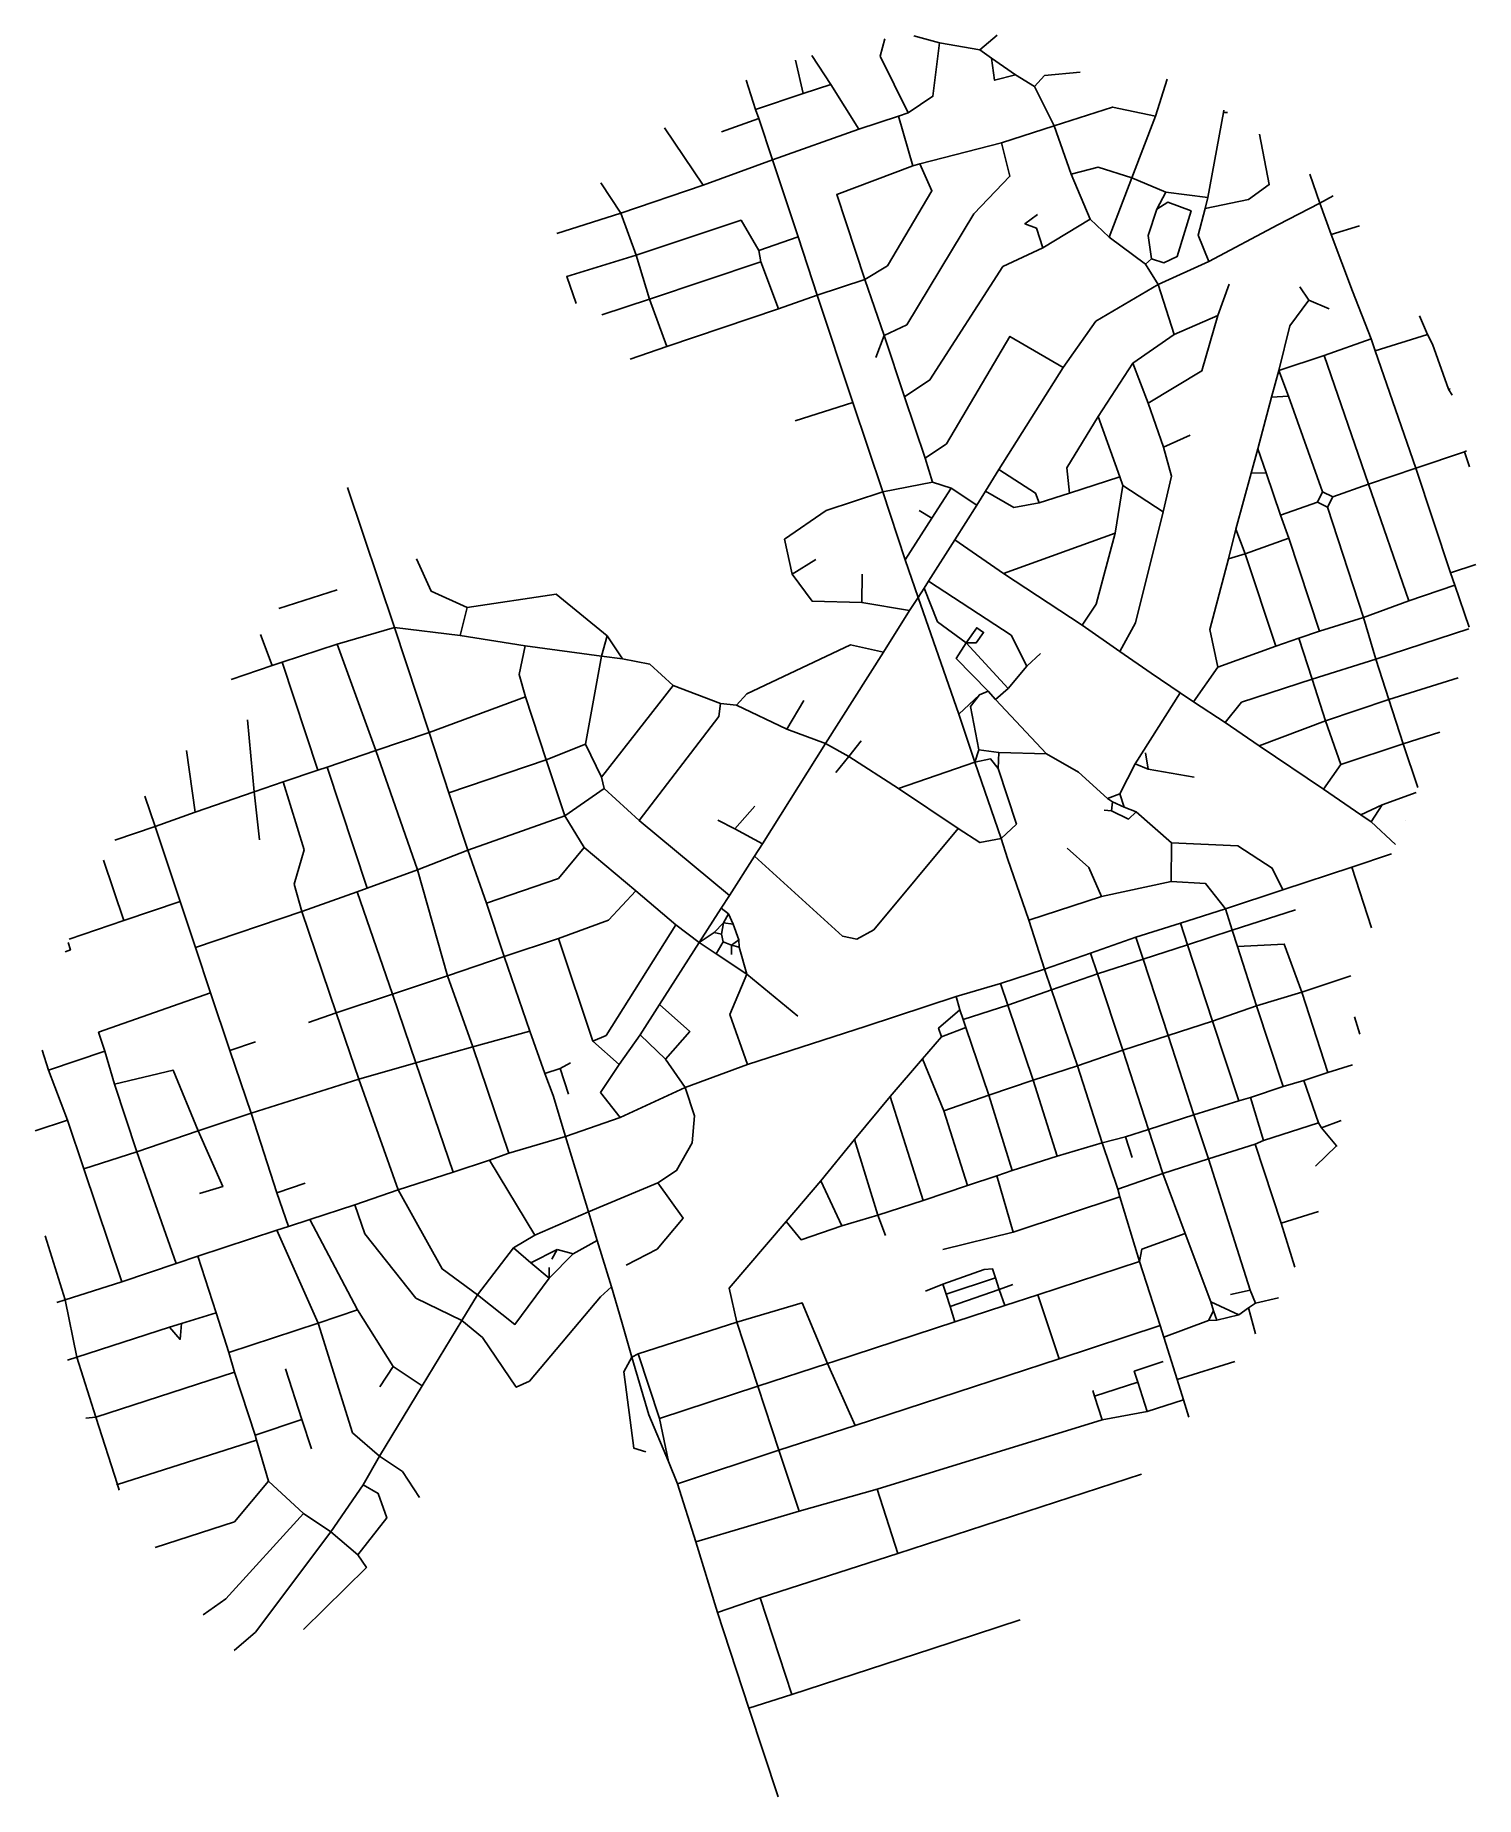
# Model space of a CAD drawing. Header units: metres. Extents: x 617075 to 619946, y 4831816 to 4835327.
import ezdxf

# ---------------------------------------------------------------- set-up
doc = ezdxf.new("R2010")
doc.units = ezdxf.units.M

msp = doc.modelspace()

# ---------------------------------------------------------------- linework, layer by layer
at = {"layer": 'ROADS'}
for points in [[(618815, 4835172.5), (618759.1, 4835285.3), (618768.5, 4835320.2)], [(618877.6, 4835312.2), (618864.5, 4835205.6), (618815, 4835172.5)], [(618877.6, 4835312.2), (618826.1, 4835326.1)], [(618957.9, 4835298.1), (618877.6, 4835312.2)], [(618992.6, 4835327.1), (618957.9, 4835298.1)], [(618605.8, 4835210.7), (618590.2, 4835277.2)], [(618660.7, 4835229.2), (618623, 4835286.8)], [(618981.1, 4835281.6), (618957.9, 4835298.1)], [(619029.3, 4835248.1), (618987.3, 4835237.4), (618981.1, 4835281.6)], [(619029.3, 4835248.1), (618981.1, 4835281.6)], [(618510.6, 4835178.9), (618491.9, 4835237.5)], [(619066.8, 4835225.2), (619029.3, 4835248.1)], [(619066.8, 4835225.2), (619086.8, 4835246.9), (619157.9, 4835253.8)], [(619308, 4835165.9), (619331.4, 4835239.3)], [(618510.6, 4835178.9), (618605.8, 4835210.7)], [(618605.8, 4835210.7), (618660.7, 4835229.2)], [(618716.9, 4835139.7), (618660.7, 4835229.2)], [(619106.2, 4835146.3), (619066.8, 4835225.2)], [(618517.6, 4835161), (618510.6, 4835178.9)], [(618795.7, 4835166.1), (618716.9, 4835139.7)], [(618815, 4835172.5), (618795.7, 4835166.1)], [(618795.7, 4835166.1), (618824.2, 4835066.6)], [(619308, 4835165.9), (619222.6, 4835183.8), (619106.2, 4835146.3)], [(619260.7, 4835042.8), (619308, 4835165.9)], [(619412, 4835003.6), (619443.7, 4835173.3)], [(619443.7, 4835173.3), (619443.9, 4835178)], [(619451.5, 4835173), (619443.7, 4835173.3)], [(618406.7, 4835028.4), (618329.4, 4835142.5)], [(618517.6, 4835161), (618443, 4835134.9)], [(618544.8, 4835078.7), (618517.6, 4835161)], [(618716.9, 4835139.7), (618544.8, 4835078.7)], [(619106.2, 4835146.3), (619001.2, 4835112.9)], [(619139.8, 4835050.4), (619106.2, 4835146.3)], [(619406.7, 4834982), (619493.6, 4835000), (619534.8, 4835029.4), (619515.5, 4835130.1)], [(619001.2, 4835112.9), (619017.9, 4835046.2), (618946.1, 4834970.8), (618812.4, 4834750), (618767.1, 4834728.5)], [(618838.6, 4835071), (619001.2, 4835112.9)], [(618544.8, 4835078.7), (618406.7, 4835028.4)], [(618596.1, 4834925.6), (618544.8, 4835078.7)], [(618728.9, 4834839.9), (618672.7, 4835009.6), (618824.2, 4835066.6)], [(618838.6, 4835071), (618862.3, 4835016.7), (618773.7, 4834867.8), (618728.9, 4834839.9)], [(618824.2, 4835066.6), (618838.6, 4835071)], [(619260.7, 4835042.8), (619193.4, 4835064), (619139.8, 4835050.4)], [(618202.7, 4835033.1), (618242.6, 4834972.4)], [(618406.7, 4835028.4), (618242.6, 4834972.4)], [(619177.7, 4834960.8), (619139.8, 4835050.4)], [(619215.7, 4834924.7), (619260.7, 4835042.8)], [(619328.7, 4835014.4), (619260.7, 4835042.8)], [(619635.2, 4834992.1), (619615.5, 4835050.1)], [(619310.8, 4834980.7), (619332.8, 4834994.1), (619379, 4834977.1), (619351.4, 4834886.3), (619324.9, 4834873.6), (619299.8, 4834881.2)], [(619310.8, 4834980.7), (619328.7, 4835014.4)], [(619412, 4835003.6), (619328.7, 4835014.4)], [(619406.7, 4834982), (619412, 4835003.6)], [(619635.2, 4834992.1), (619552.1, 4834949.4)], [(619661.9, 4835007), (619635.2, 4834992.1)], [(619658, 4834929.8), (619635.2, 4834992.1)], [(618242.6, 4834972.4), (618115, 4834931.9)], [(618242.6, 4834972.4), (618272.9, 4834888.7)], [(618517.3, 4834898.3), (618482.2, 4834958.3), (618272.9, 4834888.7)], [(619083.2, 4834903.6), (619071, 4834942.5), (619047.6, 4834951.3), (619073, 4834970)], [(619177.7, 4834960.8), (619083.2, 4834903.6)], [(619215.7, 4834924.7), (619177.7, 4834960.8)], [(619299.8, 4834881.2), (619293.2, 4834928.2), (619310.8, 4834980.7)], [(619414.3, 4834876.4), (619392.9, 4834928.6), (619406.7, 4834982)], [(618596.1, 4834925.6), (618517.3, 4834898.3)], [(618633.5, 4834808.7), (618596.1, 4834925.6)], [(619288.1, 4834871.1), (619215.7, 4834924.7)], [(619552.1, 4834949.4), (619414.3, 4834876.4)], [(619714.7, 4834947.4), (619658, 4834929.8)], [(619700.7, 4834817.2), (619658, 4834929.8)], [(618272.9, 4834888.7), (618134.8, 4834845.9), (618153.7, 4834792.3)], [(618272.9, 4834888.7), (618299.8, 4834801.3)], [(618521.6, 4834875.7), (618517.3, 4834898.3)], [(619083.2, 4834903.6), (619004, 4834865.9), (618858.4, 4834640), (618807.8, 4834606.6)], [(618521.6, 4834875.7), (618299.8, 4834801.3)], [(618556.6, 4834782), (618521.6, 4834875.7)], [(619288.1, 4834871.1), (619299.8, 4834881.2)], [(619313.6, 4834830.1), (619288.1, 4834871.1)], [(619414.3, 4834876.4), (619313.6, 4834830.1)], [(618728.9, 4834839.9), (618633.5, 4834808.7)], [(618767.1, 4834728.5), (618728.9, 4834839.9)], [(619313.6, 4834830.1), (619189, 4834757), (619124.3, 4834665.1)], [(619345.4, 4834730.3), (619313.6, 4834830.1)], [(619432, 4834768.7), (619455.1, 4834831.2)], [(619613.9, 4834799), (619595.8, 4834825.7)], [(619737.8, 4834722), (619700.7, 4834817.2)], [(618299.8, 4834801.3), (618204.7, 4834770.1)], [(618299.8, 4834801.3), (618334.4, 4834706.4)], [(618556.6, 4834782), (618334.4, 4834706.4)], [(618633.5, 4834808.7), (618556.6, 4834782)], [(618705.1, 4834595.2), (618633.5, 4834808.7)], [(619553.6, 4834659.1), (619575.4, 4834747.6), (619613.9, 4834799)], [(619613.9, 4834799), (619654, 4834781.8)], [(619293.6, 4834593.9), (619400.6, 4834658), (619432, 4834768.7)], [(619345.4, 4834730.3), (619432, 4834768.7)], [(619850.4, 4834730.8), (619834.4, 4834768)], [(618767.1, 4834728.5), (618750.6, 4834684.9)], [(618807.8, 4834606.6), (618767.1, 4834728.5)], [(619124.3, 4834665.1), (619017.9, 4834726.9), (618891.4, 4834512.7), (618848.7, 4834483.9)], [(619262.8, 4834673.3), (619345.4, 4834730.3)], [(619737.8, 4834722), (619644.3, 4834688.7)], [(619745.8, 4834698), (619737.8, 4834722)], [(619850.4, 4834730.8), (619745.8, 4834698)], [(619860, 4834711.1), (619850.4, 4834730.8)], [(619860.6, 4834711.4), (619860, 4834711.1)], [(619892.1, 4834621.4), (619860, 4834711.1)], [(618334.4, 4834706.4), (618260.8, 4834681.5)], [(619193.7, 4834567), (619262.8, 4834673.3)], [(619293.6, 4834593.9), (619262.8, 4834673.3)], [(619644.3, 4834688.7), (619553.6, 4834659.1)], [(619732.5, 4834432.5), (619644.3, 4834688.7)], [(619827.1, 4834464), (619745.8, 4834698)], [(619124.3, 4834665.1), (618995.9, 4834461.3)], [(619539.3, 4834605.7), (619553.6, 4834659.1)], [(619573.1, 4834607.4), (619553.6, 4834659.1)], [(618848.7, 4834483.9), (618807.8, 4834606.6)], [(619512, 4834502.4), (619539.3, 4834605.7)], [(619573.1, 4834607.4), (619539.3, 4834605.7)], [(619640.6, 4834416.7), (619573.1, 4834607.4)], [(619895, 4834622.3), (619892.1, 4834621.4)], [(619899, 4834609.9), (619892.1, 4834621.4)], [(618705.1, 4834595.2), (618589.7, 4834558.2)], [(618764.4, 4834417.1), (618705.1, 4834595.2)], [(619136.3, 4834414.1), (619131.2, 4834464.8), (619193.7, 4834567)], [(619236.9, 4834446.6), (619193.7, 4834567)], [(619323.7, 4834505.8), (619293.6, 4834593.9)], [(619323.1, 4834377.1), (619339.7, 4834448), (619323.7, 4834505.8)], [(619323.7, 4834505.8), (619376.8, 4834529.6)], [(619498.6, 4834454), (619512, 4834502.4)], [(619528.4, 4834454.8), (619512, 4834502.4)], [(619924.1, 4834496.7), (619827.1, 4834464)], [(619927.6, 4834498.7), (619924.1, 4834496.7)], [(619934, 4834466.9), (619924.1, 4834496.7)], [(618863.7, 4834436.4), (618848.7, 4834483.9)], [(618995.9, 4834461.3), (618969, 4834418.5)], [(619076.3, 4834395.1), (619068.9, 4834414.5), (618995.9, 4834461.3)], [(619827.1, 4834464), (619732.5, 4834432.5)], [(619895.9, 4834255.4), (619827.1, 4834464)], [(618863.7, 4834436.4), (618764.4, 4834417.1)], [(618900.5, 4834424.4), (618863.7, 4834436.4)], [(619136.3, 4834414.1), (619236.9, 4834446.6)], [(619227.4, 4834334.6), (619243, 4834429.7)], [(619243, 4834429.7), (619236.9, 4834446.6)], [(619323.1, 4834377.1), (619243, 4834429.7)], [(619468, 4834342.6), (619498.6, 4834454)], [(619528.4, 4834454.8), (619498.6, 4834454)], [(619557.1, 4834370.6), (619528.4, 4834454.8)], [(619732.5, 4834432.5), (619661.1, 4834406.9)], [(619813.2, 4834199.7), (619732.5, 4834432.5)], [(617791.6, 4834146.6), (617697.4, 4834425.7)], [(618584, 4834252.9), (618568.9, 4834322.3), (618651.8, 4834379.8), (618764.4, 4834417.1)], [(618809, 4834281.5), (618764.4, 4834417.1)], [(618862.1, 4834364.5), (618900.5, 4834424.4)], [(618952.2, 4834390.6), (618900.5, 4834424.4)], [(618969, 4834418.5), (618952.2, 4834390.6)], [(618969, 4834418.5), (619025.8, 4834385.9), (619076.3, 4834395.1)], [(619076.3, 4834395.1), (619136.3, 4834414.1)], [(619630.9, 4834396.3), (619557.1, 4834370.6)], [(619640.6, 4834416.7), (619630.9, 4834396.3)], [(619630.9, 4834396.3), (619651, 4834386.3)], [(619661.1, 4834406.9), (619640.6, 4834416.7)], [(619651, 4834386.3), (619661.1, 4834406.9)], [(618809, 4834281.5), (618862.1, 4834364.5)], [(618862.1, 4834364.5), (618836.8, 4834379.9)], [(618952.2, 4834390.6), (618908.2, 4834321.2)], [(619236.9, 4834099), (619268.3, 4834156.1), (619323.1, 4834377.1)], [(619573.4, 4834324.3), (619557.1, 4834370.6)], [(619722.4, 4834166.5), (619651, 4834386.3)], [(618908.2, 4834321.2), (618855.5, 4834238.7)], [(619004.8, 4834254), (618908.2, 4834321.2)], [(619004.8, 4834254), (619227.4, 4834334.6)], [(619161.7, 4834150.9), (619190, 4834192.9), (619227.4, 4834334.6)], [(619453.5, 4834283.1), (619468, 4834342.6)], [(619486.9, 4834293.7), (619468, 4834342.6)], [(619573.4, 4834324.3), (619486.9, 4834293.7)], [(619634.6, 4834138.9), (619573.4, 4834324.3)], [(619486.9, 4834293.7), (619453.5, 4834283.1)], [(619547.6, 4834109.1), (619486.9, 4834293.7)], [(617936.3, 4834186.3), (617864.7, 4834218.7), (617835.5, 4834283.5)], [(618584, 4834252.9), (618631.2, 4834282)], [(618723, 4834196.2), (618623.7, 4834199.1), (618584, 4834252.9)], [(618723, 4834196.2), (618723.4, 4834253)], [(618835, 4834206.5), (618809, 4834281.5)], [(619161.7, 4834150.9), (619004.8, 4834254)], [(619432.4, 4834067.6), (619416, 4834142.7), (619453.5, 4834283.1)], [(619946.3, 4834272.3), (619895.9, 4834255.4)], [(619904.3, 4834231.1), (619895.9, 4834255.4)], [(617561.1, 4834184.4), (617677.1, 4834221.3)], [(618846.9, 4834225.1), (618835, 4834206.5)], [(618855.5, 4834238.7), (618846.9, 4834225.1)], [(618846.9, 4834225.1), (618873.3, 4834158), (618930.7, 4834115.7)], [(619051.3, 4834069.4), (619020.1, 4834131.2), (618855.5, 4834238.7)], [(619904.3, 4834231.1), (619813.2, 4834199.7)], [(619933, 4834146.9), (619904.3, 4834231.1)], [(617936.3, 4834186.3), (617921.9, 4834130.5)], [(618215.3, 4834129.9), (618113.5, 4834212.7), (617936.3, 4834186.3)], [(618817.4, 4834180.1), (618723, 4834196.2)], [(618817.4, 4834180.1), (618766.1, 4834097.5)], [(618835, 4834206.5), (618817.4, 4834180.1)], [(618915.8, 4833974), (618835, 4834206.5)], [(619813.2, 4834199.7), (619722.4, 4834166.5)], [(617791.6, 4834146.6), (617677, 4834113.1)], [(617860.4, 4833937.5), (617791.6, 4834146.6)], [(617921.9, 4834130.5), (617791.6, 4834146.6)], [(618930.7, 4834115.7), (618950.7, 4834116.2), (618965.4, 4834136.6), (618951.6, 4834146.1), (618930.7, 4834115.7)], [(619236.9, 4834099), (619161.7, 4834150.9)], [(619722.4, 4834166.5), (619634.6, 4834138.9)], [(619747.3, 4834083.5), (619722.4, 4834166.5)], [(617547.8, 4834070.7), (617524.2, 4834132.4)], [(617677, 4834113.1), (617567.4, 4834077.3)], [(617754.4, 4833901.4), (617677, 4834113.1)], [(618051.6, 4834110.1), (617921.9, 4834130.5)], [(618052.3, 4834008.5), (618040.1, 4834053), (618051.6, 4834110.1)], [(618203.8, 4834089.2), (618051.6, 4834110.1)], [(618203.8, 4834089.2), (618215.3, 4834129.9)], [(618245.7, 4834084.1), (618215.3, 4834129.9)], [(618766.1, 4834097.5), (618700.1, 4834111.9), (618493.8, 4834014.3), (618473.2, 4833991.5)], [(618974.6, 4834019.4), (618910.9, 4834085), (618930.7, 4834115.7)], [(618930.7, 4834115.7), (619014.2, 4834024.8)], [(619593.9, 4834125.2), (619547.6, 4834109.1)], [(619634.6, 4834138.9), (619593.9, 4834125.2)], [(619620.2, 4834043.3), (619593.9, 4834125.2)], [(619932.4, 4834143.7), (619747.3, 4834083.5)], [(617567.4, 4834077.3), (617547.8, 4834070.7)], [(617638.3, 4833862.1), (617567.4, 4834077.3)], [(618203.8, 4834089.2), (618172, 4833913.7)], [(618245.7, 4834084.1), (618203.8, 4834089.2)], [(618346.6, 4834031.1), (618300.1, 4834073.5), (618245.7, 4834084.1)], [(618766.1, 4834097.5), (618650.5, 4833915.4)], [(619051.3, 4834069.4), (619078.6, 4834094.6)], [(619299.6, 4834055.3), (619236.9, 4834099)], [(619547.6, 4834109.1), (619432.4, 4834067.6)], [(619747.3, 4834083.5), (619620.2, 4834043.3)], [(619773, 4834002.7), (619747.3, 4834083.5)], [(617547.8, 4834070.7), (617466, 4834042.9)], [(619014.2, 4834024.8), (619051.3, 4834069.4)], [(619356.9, 4834016.6), (619299.6, 4834055.3)], [(619432.4, 4834067.6), (619383.6, 4833998.6)], [(619620.2, 4834043.3), (619479.4, 4833997.7), (619446.8, 4833957.2)], [(619646.6, 4833960.2), (619620.2, 4834043.3)], [(619911.2, 4834046.4), (619773, 4834002.7)], [(618052.3, 4834008.5), (617860.4, 4833937.5)], [(618093.5, 4833882.6), (618052.3, 4834008.5)], [(618346.6, 4834031.1), (618204.2, 4833847.9)], [(618441.2, 4833994.9), (618346.6, 4834031.1)], [(618915.8, 4833974), (618956.9, 4834012.3)], [(618956.1, 4833902.8), (618939.3, 4833988.8), (618956.9, 4834012.3)], [(618956.9, 4834012.3), (618974.6, 4834019.4)], [(618974.6, 4834019.4), (618988.9, 4834002.8)], [(619014.2, 4834024.8), (618988.9, 4834002.8)], [(619356.9, 4834016.6), (619267.7, 4833874.7)], [(619383.6, 4833998.6), (619356.9, 4834016.6)], [(618441.2, 4833994.9), (618437.6, 4833968.8), (618278.9, 4833762.1)], [(618473.2, 4833991.5), (618441.2, 4833994.9)], [(618573, 4833944.1), (618473.2, 4833991.5)], [(618573, 4833944.1), (618607.3, 4834000.8)], [(618948.2, 4833878.2), (618915.8, 4833974)], [(618988.9, 4834002.8), (619090.8, 4833894.7)], [(619446.8, 4833957.2), (619383.6, 4833998.6)], [(619773, 4834002.7), (619646.6, 4833960.2)], [(619801.6, 4833914.7), (619773, 4834002.7)], [(617511.7, 4833819.1), (617498.3, 4833962.3)], [(617860.4, 4833937.5), (617754.4, 4833901.4)], [(617899.9, 4833817.1), (617860.4, 4833937.5)], [(618650.5, 4833915.4), (618573, 4833944.1)], [(619514.3, 4833910.6), (619446.8, 4833957.2)], [(619646.6, 4833960.2), (619514.3, 4833910.6)], [(619677.6, 4833873.4), (619646.6, 4833960.2)], [(619874.8, 4833938.1), (619801.6, 4833914.7)], [(617394.3, 4833778.2), (617377.1, 4833901.6)], [(617754.4, 4833901.4), (617657.2, 4833868.4)], [(617837.4, 4833663.7), (617754.4, 4833901.4)], [(618172, 4833913.7), (618093.5, 4833882.6)], [(618204.2, 4833847.9), (618172, 4833913.7)], [(618650.5, 4833915.4), (618525, 4833715.4)], [(618650.5, 4833915.4), (618696.8, 4833889.2)], [(618696.8, 4833889.2), (618721.1, 4833920.6)], [(618948.2, 4833878.2), (618956.1, 4833902.8)], [(618995.6, 4833897.5), (618956.1, 4833902.8)], [(619642.7, 4833824.3), (619514.3, 4833910.6)], [(619801.6, 4833914.7), (619677.6, 4833873.4)], [(619830.6, 4833827.3), (619801.6, 4833914.7)], [(617657.2, 4833868.4), (617638.3, 4833862.1)], [(617737.2, 4833627), (617657.2, 4833868.4)], [(618093.5, 4833882.6), (617899.9, 4833817.1)], [(618130.6, 4833770.8), (618093.5, 4833882.6)], [(618696.8, 4833889.2), (618670.9, 4833857.3)], [(618696.8, 4833889.2), (618796.1, 4833825.7)], [(618948.2, 4833878.2), (618796.1, 4833825.7)], [(618994.5, 4833865.4), (618978.9, 4833884.8), (618948.2, 4833878.2)], [(619000.1, 4833726.1), (618948.2, 4833878.2)], [(618995.6, 4833897.5), (618994.5, 4833865.4)], [(619000.1, 4833726.1), (619030.9, 4833754.8), (618994.5, 4833865.4)], [(618995.6, 4833897.5), (619090.8, 4833894.7)], [(619090.8, 4833894.7), (619154.4, 4833858.1)], [(619267.7, 4833874.7), (619236.6, 4833815)], [(619267.7, 4833874.7), (619293.5, 4833863.9)], [(619293.5, 4833863.9), (619288.3, 4833896.9)], [(619293.5, 4833863.9), (619384.8, 4833848.2)], [(619677.6, 4833873.4), (619642.7, 4833824.3)], [(617569.2, 4833838.6), (617511.7, 4833819.1)], [(617638.3, 4833862.1), (617569.2, 4833838.6)], [(617606.8, 4833580.4), (617591.7, 4833634.9), (617611.1, 4833703.5), (617569.2, 4833838.6)], [(618209.4, 4833825.6), (618204.2, 4833847.9)], [(619154.4, 4833858.1), (619212.4, 4833805.6)], [(617314.2, 4833749.6), (617293.5, 4833810.4)], [(617511.7, 4833819.1), (617394.3, 4833778.2)], [(617511.7, 4833819.1), (617522.2, 4833723.1)], [(617937.7, 4833702.5), (617899.9, 4833817.1)], [(618209.4, 4833825.6), (618130.6, 4833770.8)], [(618278.9, 4833762.1), (618209.4, 4833825.6)], [(618796.1, 4833825.7), (618914.9, 4833746)], [(619236.6, 4833815), (619212.4, 4833805.6)], [(619212.4, 4833805.6), (619222.5, 4833799.2)], [(619220.1, 4833781.3), (619222.5, 4833799.2)], [(619222.5, 4833799.2), (619245.6, 4833788.6)], [(619236.6, 4833815), (619245.6, 4833788.6)], [(619716.9, 4833773.1), (619642.7, 4833824.3)], [(619827.3, 4833817.3), (619759.4, 4833793.2)], [(617394.3, 4833778.2), (617314.2, 4833749.6)], [(618130.6, 4833770.8), (617937.7, 4833702.5)], [(618169.4, 4833708.1), (618130.6, 4833770.8)], [(618459.2, 4833612), (618278.9, 4833762.1)], [(618469.8, 4833745.4), (618435.9, 4833762.7)], [(618469.8, 4833745.4), (618509.8, 4833790.6)], [(619220.1, 4833781.3), (619205.5, 4833782.1)], [(619220.1, 4833781.3), (619254.1, 4833764.7), (619269.2, 4833779.3)], [(619245.6, 4833788.6), (619269.2, 4833779.3)], [(619269.2, 4833779.3), (619340, 4833717.3)], [(619716.9, 4833773.1), (619759.4, 4833793.2)], [(619737.7, 4833759.4), (619716.9, 4833773.1)], [(619759.4, 4833793.2), (619737.7, 4833759.4)], [(619786, 4833713.8), (619737.7, 4833759.4)], [(619807.2, 4833762.1), (619806.6, 4833762)], [(617314.2, 4833749.6), (617234.1, 4833722.3)], [(617363.9, 4833600.1), (617314.2, 4833749.6)], [(618525, 4833715.4), (618469.8, 4833745.4)], [(618914.9, 4833746), (618746.5, 4833544), (618712.6, 4833525.4), (618684.5, 4833531.3), (618508.9, 4833691)], [(618914.9, 4833746), (618958.1, 4833717.7), (619000.1, 4833726.1)], [(619013, 4833686.3), (619000.1, 4833726.1)], [(617937.7, 4833702.5), (617837.4, 4833663.7)], [(617974.4, 4833597.2), (617937.7, 4833702.5)], [(618169.4, 4833708.1), (618118, 4833646.5), (617974.4, 4833597.2)], [(618272.2, 4833621.9), (618169.4, 4833708.1)], [(618508.9, 4833691), (618459.2, 4833612)], [(618525, 4833715.4), (618508.9, 4833691)], [(619200.5, 4833610.1), (619175.3, 4833668.2), (619131.7, 4833706.5)], [(619339.1, 4833639.9), (619340, 4833717.3)], [(619340, 4833717.3), (619472.2, 4833711.1), (619540.6, 4833666.8), (619561.5, 4833623.5)], [(619778.1, 4833695.6), (619699.1, 4833668.5)], [(617251.7, 4833562.2), (617211.4, 4833682.6)], [(617837.4, 4833663.7), (617737.2, 4833627)], [(617897.2, 4833452), (617837.4, 4833663.7)], [(619055.5, 4833562.8), (619013, 4833686.3)], [(619699.1, 4833668.5), (619561.5, 4833623.5)], [(619699.1, 4833668.5), (619738.5, 4833548.1)], [(617717.1, 4833619.5), (617606.8, 4833580.4)], [(617737.2, 4833627), (617717.1, 4833619.5)], [(617787.4, 4833415.7), (617717.1, 4833619.5)], [(618272.2, 4833621.9), (618217.9, 4833562.9), (618118.3, 4833526.7)], [(618352.2, 4833554.1), (618272.2, 4833621.9)], [(619339.1, 4833639.9), (619200.5, 4833610.1)], [(619447.2, 4833585.6), (619407.9, 4833636.1), (619339.1, 4833639.9)], [(619561.5, 4833623.5), (619447.2, 4833585.6)], [(617363.9, 4833600.1), (617251.7, 4833562.2)], [(617394.5, 4833508.5), (617363.9, 4833600.1)], [(618009.6, 4833490.8), (617974.4, 4833597.2)], [(618442.6, 4833587.1), (618398.3, 4833518.3)], [(618459.2, 4833612), (618442.6, 4833587.1)], [(618456.8, 4833575.8), (618442.6, 4833587.1)], [(619200.5, 4833610.1), (619055.5, 4833562.8)], [(619447.2, 4833585.6), (619357.9, 4833557.3)], [(619447.2, 4833585.6), (619460.9, 4833543.1)], [(619460.9, 4833543.1), (619586.7, 4833583.4)], [(617251.7, 4833562.2), (617143.3, 4833525.2)], [(617606.8, 4833580.4), (617394.5, 4833508.5)], [(617675.2, 4833378.6), (617606.8, 4833580.4)], [(618352.2, 4833554.1), (618212.9, 4833333), (618186.9, 4833321.7)], [(618398.3, 4833518.3), (618352.2, 4833554.1)], [(618447.3, 4833557.7), (618428.6, 4833538.5)], [(618443.3, 4833535.1), (618447.3, 4833557.7)], [(618447.3, 4833557.7), (618456.8, 4833575.8)], [(618447.3, 4833557.7), (618466, 4833554.9)], [(618466, 4833554.9), (618456.8, 4833575.8)], [(618477.9, 4833524.1), (618466, 4833554.9)], [(619086.9, 4833465.2), (619055.5, 4833562.8)], [(619357.9, 4833557.3), (619269, 4833529.3)], [(619357.9, 4833557.3), (619371.6, 4833513.9)], [(617135, 4833500.2), (617145.4, 4833503.7), (617141, 4833518.5)], [(618118.3, 4833526.7), (618009.6, 4833490.8)], [(618186.9, 4833321.7), (618118.3, 4833526.7)], [(618398.3, 4833518.3), (618319.5, 4833394.8)], [(618428.6, 4833538.5), (618398.3, 4833518.3)], [(618432.2, 4833495.7), (618398.3, 4833518.3)], [(618443.3, 4833535.1), (618428.6, 4833538.5)], [(618432.2, 4833495.7), (618446.5, 4833519.9)], [(618446.5, 4833519.9), (618443.3, 4833535.1)], [(618462.8, 4833513.4), (618446.5, 4833519.9)], [(618462.8, 4833513.4), (618477.9, 4833524.1)], [(618462.9, 4833494.6), (618462.8, 4833513.4)], [(618478.5, 4833509.6), (618462.8, 4833513.4)], [(618478.5, 4833509.6), (618477.9, 4833524.1)], [(619269, 4833529.3), (619178.4, 4833497.5)], [(619269, 4833529.3), (619283.3, 4833485.6)], [(619283.3, 4833485.6), (619371.6, 4833513.9)], [(619371.6, 4833513.9), (619460.9, 4833543.1)], [(619371.6, 4833513.9), (619421.6, 4833361.6)], [(619460.9, 4833543.1), (619471.1, 4833510.6)], [(619471.1, 4833510.6), (619564.7, 4833515.6), (619599.3, 4833419.8)], [(617424.6, 4833418.3), (617394.5, 4833508.5)], [(618009.6, 4833490.8), (617897.2, 4833452)], [(618061, 4833341.7), (618009.6, 4833490.8)], [(618493.4, 4833455.2), (618432.2, 4833495.7)], [(618493.4, 4833455.2), (618478.5, 4833509.6)], [(619178.4, 4833497.5), (619086.9, 4833465.2)], [(619178.4, 4833497.5), (619192.3, 4833456)], [(619283.3, 4833485.6), (619192.3, 4833456)], [(619283.3, 4833485.6), (619333.2, 4833333.3)], [(619471.1, 4833510.6), (619509.5, 4833392.2)], [(617897.2, 4833452), (617787.4, 4833415.7)], [(617947.4, 4833310.4), (617897.2, 4833452)], [(618495.1, 4833275.6), (618459.7, 4833375.1), (618493.4, 4833455.2)], [(618595.2, 4833371.7), (618493.4, 4833455.2)], [(619086.9, 4833465.2), (618998.9, 4833436.7)], [(619100.8, 4833424.4), (619086.9, 4833465.2)], [(619100.8, 4833424.4), (619192.3, 4833456)], [(619192.3, 4833456), (619243.2, 4833304.2)], [(619697.3, 4833452), (619599.3, 4833419.8)], [(617213.9, 4833301.9), (617201.7, 4833339.6), (617424.6, 4833418.3)], [(617463.4, 4833303.1), (617424.6, 4833418.3)], [(617787.4, 4833415.7), (617675.2, 4833378.6)], [(617834.1, 4833278.6), (617787.4, 4833415.7)], [(618910.7, 4833410.9), (618731.3, 4833351.7)], [(618998.9, 4833436.7), (618910.7, 4833410.9)], [(618910.7, 4833410.9), (618918.1, 4833384.1)], [(618998.9, 4833436.7), (619013.5, 4833393.6)], [(619013.5, 4833393.6), (619100.8, 4833424.4)], [(619152.4, 4833272.8), (619100.8, 4833424.4)], [(619599.3, 4833419.8), (619509.5, 4833392.2)], [(619599.3, 4833419.8), (619651.5, 4833259.2)], [(617675.2, 4833378.6), (617620.2, 4833359.3)], [(617720.6, 4833246.4), (617675.2, 4833378.6)], [(618319.5, 4833394.8), (618280.9, 4833334.5)], [(618331.4, 4833286), (618379.7, 4833340.9), (618319.5, 4833394.8)], [(618881.4, 4833330.6), (618875.6, 4833347.9), (618918.1, 4833384.1)], [(618918.1, 4833384.1), (618924.5, 4833364.8)], [(618924.5, 4833364.8), (619013.5, 4833393.6)], [(619013.5, 4833393.6), (619064.1, 4833244.1)], [(619509.5, 4833392.2), (619421.6, 4833361.6)], [(619509.5, 4833392.2), (619562.6, 4833231.4)], [(618061, 4833341.7), (617947.4, 4833310.4)], [(618090.7, 4833257.3), (618061, 4833341.7)], [(618731.3, 4833351.7), (618495.1, 4833275.6)], [(618930.2, 4833349.2), (618881.4, 4833330.6)], [(618924.5, 4833364.8), (618930.2, 4833349.2)], [(618930.2, 4833349.2), (618975.7, 4833214.6)], [(619421.6, 4833361.6), (619333.2, 4833333.3)], [(619421.6, 4833361.6), (619473.9, 4833202.7)], [(619715.5, 4833335.8), (619704.4, 4833370.5)], [(617101.5, 4833264.3), (617089.2, 4833303.7)], [(617514, 4833320.7), (617463.4, 4833303.1)], [(617505.4, 4833178.3), (617463.4, 4833303.1)], [(617947.4, 4833310.4), (617834.1, 4833278.6)], [(618019.3, 4833098.4), (617947.4, 4833310.4)], [(618239.2, 4833275.5), (618186.9, 4833321.7)], [(618280.9, 4833334.5), (618239.2, 4833275.5)], [(618331.4, 4833286), (618280.9, 4833334.5)], [(618881.4, 4833330.6), (618843.9, 4833287)], [(619243.2, 4833304.2), (619152.4, 4833272.8)], [(619333.2, 4833333.3), (619243.2, 4833304.2)], [(619243.2, 4833304.2), (619293.9, 4833146)], [(619333.2, 4833333.3), (619384.3, 4833175)], [(617213.9, 4833301.9), (617101.5, 4833264.3)], [(617233.4, 4833236.4), (617213.9, 4833301.9)], [(617834.1, 4833278.6), (617720.6, 4833246.4)], [(617908.6, 4833060.8), (617834.1, 4833278.6)], [(618090.7, 4833257.3), (618121.4, 4833267.7)], [(618121.4, 4833267.7), (618142.4, 4833278.5)], [(618138, 4833216.6), (618121.4, 4833267.7)], [(618239.2, 4833275.5), (618201.9, 4833219.7)], [(618370.9, 4833229.5), (618331.4, 4833286)], [(618495.1, 4833275.6), (618370.9, 4833229.5)], [(618843.9, 4833287), (618779.1, 4833211.9)], [(618843.9, 4833287), (618886, 4833183.2)], [(619152.4, 4833272.8), (619064.1, 4833244.1)], [(619201.6, 4833119), (619152.4, 4833272.8)], [(619700.8, 4833274.8), (619651.5, 4833259.2)], [(617139.7, 4833164.3), (617101.5, 4833264.3)], [(617233.4, 4833236.4), (617350, 4833264.4), (617400, 4833143.4)], [(617278, 4833101.1), (617233.4, 4833236.4)], [(617720.6, 4833246.4), (617505.4, 4833178.3)], [(617798.4, 4833025.6), (617720.6, 4833246.4)], [(618107.3, 4833213.6), (618090.7, 4833257.3)], [(619064.1, 4833244.1), (618975.7, 4833214.6)], [(619064.1, 4833244.1), (619112.1, 4833093)], [(619603.8, 4833243.7), (619562.6, 4833231.4)], [(619651.5, 4833259.2), (619603.8, 4833243.7)], [(619603.8, 4833243.7), (619632.9, 4833159.1)], [(618132.1, 4833132.2), (618107.3, 4833213.6)], [(618240.9, 4833170), (618201.9, 4833219.7)], [(618370.9, 4833229.5), (618240.9, 4833170)], [(618370.9, 4833229.5), (618389.1, 4833173), (618384.6, 4833119.6), (618353.6, 4833063.9), (618316.4, 4833039.7)], [(618779.1, 4833211.9), (618708.4, 4833125.9)], [(618779.1, 4833211.9), (618844.9, 4833004.3)], [(618975.7, 4833214.6), (618886, 4833183.2)], [(618975.7, 4833214.6), (619022.5, 4833064.1)], [(619473.9, 4833202.7), (619384.3, 4833175)], [(619497.3, 4833209.9), (619473.9, 4833202.7)], [(619562.6, 4833231.4), (619497.3, 4833209.9)], [(619497.3, 4833209.9), (619523.4, 4833124.1)], [(617139.7, 4833164.3), (617075.4, 4833142.9)], [(617172.5, 4833067.2), (617139.7, 4833164.3)], [(617505.4, 4833178.3), (617400, 4833143.4)], [(617556.8, 4833019.6), (617505.4, 4833178.3)], [(618240.9, 4833170), (618132.1, 4833132.2)], [(618886, 4833183.2), (618933.4, 4833034.3)], [(619384.3, 4833175), (619293.9, 4833146)], [(619384.3, 4833175), (619413.6, 4833087.2)], [(619638.8, 4833149.1), (619677.9, 4833164.1)], [(617400, 4833143.4), (617278, 4833101.1)], [(617400, 4833143.4), (617449, 4833031.9), (617402.9, 4833018.2)], [(618132.1, 4833132.2), (618019.3, 4833098.4)], [(618177.7, 4832981.4), (618132.1, 4833132.2)], [(619248.3, 4833130.9), (619201.6, 4833119)], [(619293.9, 4833146), (619248.3, 4833130.9)], [(619248.3, 4833130.9), (619261.2, 4833090)], [(619293.9, 4833146), (619322.6, 4833058)], [(619523.4, 4833124.1), (619632.9, 4833159.1)], [(619632.9, 4833159.1), (619638.8, 4833149.1)], [(619638.8, 4833149.1), (619668.5, 4833113.3)], [(617278, 4833101.1), (617172.5, 4833067.2)], [(617356.1, 4832878.8), (617278, 4833101.1)], [(618019.3, 4833098.4), (617980.7, 4833084.7)], [(618708.4, 4833125.9), (618640.7, 4833043.8)], [(618708.4, 4833125.9), (618754.7, 4832975.1)], [(619112.1, 4833093), (619022.5, 4833064.1)], [(619201.6, 4833119), (619112.1, 4833093)], [(619233, 4833026.6), (619201.6, 4833119)], [(619413.6, 4833087.2), (619506.5, 4833116.8)], [(619506.5, 4833116.8), (619523.4, 4833124.1)], [(619506.5, 4833116.8), (619558.2, 4832959)], [(619668.5, 4833113.3), (619627.1, 4833072.9)], [(619668.5, 4833113.3), (619669.7, 4833112.2)], [(617247.7, 4832842.4), (617172.5, 4833067.2)], [(617908.6, 4833060.8), (617798.4, 4833025.6)], [(617980.7, 4833084.7), (617908.6, 4833060.8)], [(617980.7, 4833084.7), (618071.3, 4832935.2)], [(619022.5, 4833064.1), (618991.6, 4833053.5)], [(619233, 4833026.6), (619322.6, 4833058)], [(619322.6, 4833058), (619413.6, 4833087.2)], [(619322.6, 4833058), (619367.2, 4832938.6)], [(619413.6, 4833087.2), (619496.9, 4832825.9)], [(617556.8, 4833019.6), (617613.1, 4833038.6)], [(617798.4, 4833025.6), (617712.2, 4832996)], [(617798.4, 4833025.6), (617886.1, 4832868.1), (617956.5, 4832816.2)], [(618316.4, 4833039.7), (618177.7, 4832981.4)], [(618253.3, 4832875.6), (618314.7, 4832907.4), (618366.6, 4832968.9), (618316.4, 4833039.7)], [(618640.7, 4833043.8), (618571.7, 4832962.4)], [(618682.8, 4832953.8), (618640.7, 4833043.8)], [(618933.4, 4833034.3), (618844.9, 4833004.3)], [(618991.6, 4833053.5), (618933.4, 4833034.3)], [(618991.6, 4833053.5), (619024.2, 4832941.4)], [(619236.8, 4833011.3), (619233, 4833026.6)], [(617580.2, 4832952.6), (617556.8, 4833019.6)], [(617712.2, 4832996), (617622.5, 4832966.5)], [(617712.2, 4832996), (617732.3, 4832937.6), (617833.9, 4832809.4), (617925.8, 4832765.3)], [(618844.9, 4833004.3), (618754.7, 4832975.1)], [(619236.8, 4833011.3), (619024.2, 4832941.4)], [(619276.1, 4832882.9), (619236.8, 4833011.3)], [(617580.2, 4832952.6), (617557.1, 4832944.9)], [(617622.5, 4832966.5), (617580.2, 4832952.6)], [(617622.5, 4832966.5), (617717.9, 4832786.3)], [(618177.7, 4832981.4), (618071.3, 4832935.2)], [(618195.3, 4832924.8), (618177.7, 4832981.4)], [(618571.7, 4832962.4), (618458.6, 4832829.6), (618473.5, 4832762.1)], [(618682.8, 4832953.8), (618601.6, 4832926), (618571.7, 4832962.4)], [(618754.7, 4832975.1), (618682.8, 4832953.8)], [(618754.7, 4832975.1), (618769.7, 4832934.4)], [(619558.2, 4832959), (619632.6, 4832982.3)], [(619558.2, 4832959), (619585.9, 4832871.3)], [(617135.2, 4832806.5), (617095.1, 4832934)], [(617557.1, 4832944.9), (617399.6, 4832893.2)], [(617557.1, 4832944.9), (617638.9, 4832759.6)], [(618071.3, 4832935.2), (618028.2, 4832910.2)], [(618147.7, 4832898.2), (618195.3, 4832924.8)], [(618224.1, 4832831.9), (618195.3, 4832924.8)], [(619024.2, 4832941.4), (618884.3, 4832906.8)], [(619276.1, 4832882.9), (619281, 4832907.6), (619367.2, 4832938.6)], [(619418.1, 4832802.2), (619367.2, 4832938.6)], [(617399.6, 4832893.2), (617356.1, 4832878.8)], [(617399.6, 4832893.2), (617435.8, 4832780.1)], [(618028.2, 4832910.2), (617956.5, 4832816.2)], [(618063.3, 4832880), (618028.2, 4832910.2)], [(618063.3, 4832880), (618115.4, 4832906.6)], [(618147.7, 4832898.2), (618099.3, 4832849.2)], [(618105, 4832887.3), (618115.4, 4832906.6)], [(618147.7, 4832898.2), (618115.4, 4832906.6)], [(619276.1, 4832882.9), (619073.4, 4832816.3)], [(619317.5, 4832755), (619276.1, 4832882.9)], [(617356.1, 4832878.8), (617247.7, 4832842.4)], [(618099.3, 4832849.2), (618031.2, 4832757.2), (617956.5, 4832816.2)], [(618099.3, 4832849.2), (618063.3, 4832880)], [(618099.3, 4832849.2), (618099.9, 4832870.7)], [(618989.1, 4832850), (618983.2, 4832868), (618966.2, 4832866.6), (618884.2, 4832837.3)], [(618989.1, 4832850), (618890.6, 4832817.6)], [(618996.7, 4832826.7), (618989.1, 4832850)], [(617247.7, 4832842.4), (617135.2, 4832806.5)], [(617956.5, 4832816.2), (617925.8, 4832765.3)], [(617925.8, 4832765.3), (617967, 4832731), (618034.1, 4832632), (618060.1, 4832644), (618201.7, 4832812.6)], [(618224.1, 4832831.9), (618201.7, 4832812.6)], [(618244.4, 4832761.5), (618224.1, 4832831.9)], [(618884.2, 4832837.3), (618849.8, 4832823.4)], [(618890.6, 4832817.6), (618884.2, 4832837.3)], [(618898.5, 4832793), (618890.6, 4832817.6)], [(618996.7, 4832826.7), (618898.5, 4832793)], [(618996.7, 4832826.7), (619023.5, 4832836.9)], [(619007.8, 4832795.1), (618996.7, 4832826.7)], [(619073.4, 4832816.3), (619007.8, 4832795.1)], [(619073.4, 4832816.3), (619116, 4832688.4)], [(619496.9, 4832825.9), (619457.3, 4832816.8)], [(619496.9, 4832825.9), (619507.6, 4832799.4)], [(619553.2, 4832810.5), (619507.6, 4832799.4)], [(617135.2, 4832806.5), (617118.4, 4832800.8)], [(617135.2, 4832806.5), (617158.1, 4832691.9)], [(617366.7, 4832759), (617435.8, 4832780.1)], [(617435.8, 4832780.1), (617461.1, 4832701)], [(617638.9, 4832759.6), (617717.9, 4832786.3)], [(617717.9, 4832786.3), (617788.7, 4832673.2)], [(618654.2, 4832679.4), (618604.1, 4832800), (618473.5, 4832762.1)], [(618908.3, 4832762.6), (618898.5, 4832793)], [(619007.8, 4832795.1), (618908.3, 4832762.6)], [(619413.3, 4832764.8), (619423.4, 4832784.5)], [(619423.4, 4832784.5), (619418.1, 4832802.2)], [(619474.2, 4832776.4), (619418.1, 4832802.2)], [(619430.2, 4832765.5), (619423.4, 4832784.5)], [(619430.2, 4832765.5), (619474.2, 4832776.4)], [(619474.2, 4832776.4), (619493.3, 4832790.5)], [(619493.3, 4832790.5), (619507.6, 4832799.4)], [(619493.3, 4832790.5), (619507.4, 4832738.6)], [(617158.1, 4832691.9), (617343.2, 4832751.7)], [(617343.2, 4832751.7), (617364, 4832727.5), (617366.7, 4832759)], [(617343.2, 4832751.7), (617366.7, 4832759)], [(617461.1, 4832701), (617638.9, 4832759.6)], [(617638.9, 4832759.6), (617707.9, 4832541.2), (617761.7, 4832494.8)], [(617925.8, 4832765.3), (617846.6, 4832635.1)], [(618264.6, 4832692), (618244.4, 4832761.5)], [(618473.5, 4832762.1), (618277.2, 4832698.4)], [(618473.5, 4832762.1), (618515.5, 4832634)], [(618908.3, 4832762.6), (618666.6, 4832683.6)], [(619317.5, 4832755), (619116, 4832688.4)], [(619324.7, 4832731.6), (619317.5, 4832755)], [(619324.7, 4832731.6), (619413.3, 4832764.8)], [(619413.3, 4832764.8), (619430.2, 4832765.5)], [(619351.1, 4832647.7), (619324.7, 4832731.6)], [(617158.1, 4832691.9), (617139.6, 4832686.3)], [(617158.1, 4832691.9), (617196.2, 4832572.5)], [(617461.1, 4832701), (617472.7, 4832662)], [(617788.7, 4832673.2), (617761.9, 4832632.7)], [(617788.7, 4832673.2), (617846.6, 4832635.1)], [(618264.6, 4832692), (618248.4, 4832663), (618268.2, 4832510.7), (618292.4, 4832503.2)], [(618277.2, 4832698.4), (618264.6, 4832692)], [(618298.2, 4832577.2), (618264.6, 4832692)], [(618319.7, 4832570), (618277.2, 4832698.4)], [(618654.2, 4832679.4), (618515.5, 4832634)], [(618666.6, 4832683.6), (618654.2, 4832679.4)], [(618654.2, 4832679.4), (618709.3, 4832555.5)], [(619116, 4832688.4), (618709.3, 4832555.5)], [(619272.6, 4832642.3), (619265.7, 4832663.8), (619323.4, 4832683.3)], [(619351.1, 4832647.7), (619465.9, 4832683.3)], [(617472.7, 4832662), (617196.2, 4832572.5)], [(617472.7, 4832662), (617513.4, 4832536.4)], [(617606.5, 4832567.9), (617573.9, 4832669)], [(617846.6, 4832635.1), (617761.7, 4832494.8)], [(619186.5, 4832614.5), (619272.6, 4832642.3)], [(619291.5, 4832583.7), (619272.6, 4832642.3)], [(619363.7, 4832607.2), (619351.1, 4832647.7)], [(618515.5, 4832634), (618319.7, 4832570)], [(618515.5, 4832634), (618557.5, 4832506.7)], [(619186.5, 4832614.5), (619183, 4832625.4)], [(619201.7, 4832567.4), (619186.5, 4832614.5)], [(619291.5, 4832583.7), (619363.7, 4832607.2)], [(619374.4, 4832572.4), (619363.7, 4832607.2)], [(617196.2, 4832572.5), (617176.1, 4832570.5)], [(617196.2, 4832572.5), (617239.2, 4832438)], [(617513.4, 4832536.4), (617606.5, 4832567.9)], [(617625.9, 4832509), (617606.5, 4832567.9)], [(618337.6, 4832484.1), (618298.2, 4832577.2)], [(618337.6, 4832484.1), (618319.7, 4832570)], [(618753.4, 4832428.8), (619201.7, 4832567.4)], [(619201.7, 4832567.4), (619291.5, 4832583.7)], [(617513.4, 4832536.4), (617516.3, 4832526.6)], [(618709.3, 4832555.5), (618557.5, 4832506.7)], [(617516.3, 4832526.6), (617239.2, 4832438)], [(617516.3, 4832526.6), (617540.5, 4832444.9)], [(617761.7, 4832494.8), (617728.6, 4832437.6)], [(617841.4, 4832412.3), (617807, 4832463.8), (617761.7, 4832494.8)], [(618557.5, 4832506.7), (618355.5, 4832439.2)], [(618557.5, 4832506.7), (618597.6, 4832385.2)], [(618355.5, 4832439.2), (618337.6, 4832484.1)], [(617239.2, 4832438), (617237, 4832437.2)], [(617239.2, 4832438), (617242.8, 4832426.6)], [(617540.5, 4832444.9), (617472.3, 4832364.1), (617314.1, 4832312.9)], [(617540.5, 4832444.9), (617610.2, 4832380.2)], [(617728.6, 4832437.6), (617664.3, 4832343.7)], [(617718.2, 4832298.3), (617775.9, 4832371.5), (617759, 4832420.3), (617728.6, 4832437.6)], [(618392.1, 4832324.1), (618355.5, 4832439.2)], [(618597.6, 4832385.2), (618753.4, 4832428.8)], [(618753.4, 4832428.8), (618794.6, 4832300.4)], [(618794.6, 4832300.4), (619279.9, 4832458.7)], [(617610.2, 4832380.2), (617454.9, 4832210), (617410.1, 4832178.3)], [(617610.2, 4832380.2), (617664.3, 4832343.7)], [(618392.1, 4832324.1), (618597.6, 4832385.2)], [(617664.3, 4832343.7), (617514.1, 4832144.1), (617471.5, 4832107.5)], [(617664.3, 4832343.7), (617718.2, 4832298.3)], [(618434.9, 4832183.1), (618392.1, 4832324.1)], [(617718.2, 4832298.3), (617735.4, 4832272.9), (617610.1, 4832149)], [(618520, 4832212), (618794.6, 4832300.4)], [(618434.9, 4832183.1), (618520, 4832212)], [(618497.4, 4831992.1), (618434.9, 4832183.1)], [(618583, 4832019.9), (618520, 4832212)], [(619038, 4832168.1), (618862.5, 4832110.7)], [(618862.5, 4832110.7), (618583, 4832019.9)], [(618583, 4832019.9), (618497.4, 4831992.1)], [(618556.2, 4831815.7), (618497.4, 4831992.1)]]:
    msp.add_lwpolyline(points, dxfattribs=at)

doc.saveas('drawing.dxf')
